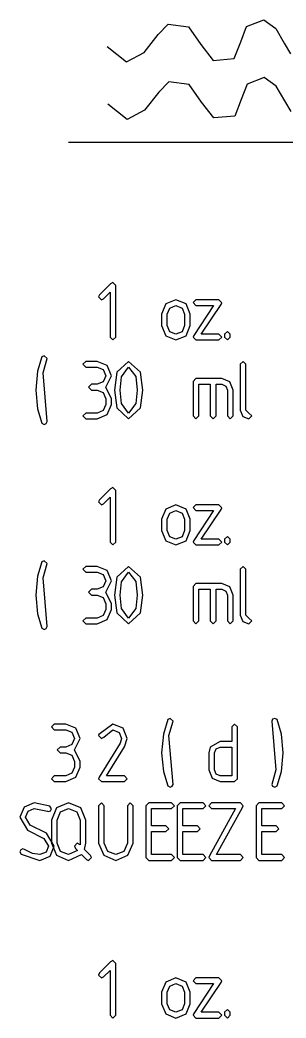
# Model space of a CAD drawing. Header units: metres. Extents: x 0 to 16.5, y 0 to 11.5.
# Drawn here: x 8.658 to 8.893, y 7.931 to 8.81 of the extents above; entities that cross this region are included whole.
import ezdxf

# ---------------------------------------------------------------- set-up
doc = ezdxf.new("R2010")
doc.units = ezdxf.units.M

msp = doc.modelspace()

# ---------------------------------------------------------------- linework, layer by layer
for points in [[(8.73469, 8.78618), (8.75196, 8.77279), (8.76736, 8.78103), (8.77989, 8.79688), (8.78874, 8.80599), (8.80669, 8.80354), (8.81743, 8.78808), (8.82835, 8.77403), (8.84694, 8.77576), (8.85265, 8.79025), (8.85786, 8.80388), (8.87289, 8.80963), (8.88357, 8.80197), (8.89106, 8.78922), (8.89665, 8.77974)], [(8.89719, 8.729), (8.89154, 8.7385), (8.88406, 8.75125), (8.87337, 8.7589), (8.85835, 8.75315), (8.85314, 8.73953), (8.8475, 8.72504), (8.82889, 8.72331), (8.81793, 8.73736), (8.80718, 8.75282), (8.78922, 8.75526), (8.78039, 8.74615), (8.76785, 8.73031), (8.7525, 8.72206), (8.73525, 8.73546)], [(9.28267, 8.5216), (9.04383, 8.70156), (8.70057, 8.70156)]]:
    msp.add_lwpolyline(points)
for points in [[(8.73736, 8.53028), (8.73986, 8.52778), (8.7424, 8.53028), (8.7424, 8.57585), (8.73986, 8.5784), (8.73785, 8.57736), (8.72797, 8.56749), (8.72726, 8.56565), (8.72976, 8.56315), (8.73156, 8.56396), (8.73736, 8.56976), (8.73736, 8.53028)], [(8.78651, 8.53147), (8.79542, 8.52778), (8.80436, 8.53147), (8.80806, 8.54042), (8.80806, 8.55051), (8.80436, 8.55946), (8.79542, 8.56315), (8.78651, 8.55946), (8.78282, 8.55051), (8.78282, 8.54042), (8.78651, 8.53147)], [(8.81114, 8.53179), (8.8106, 8.53022), (8.8131, 8.52778), (8.83333, 8.52778), (8.83583, 8.53028), (8.83333, 8.53282), (8.81788, 8.53282), (8.83539, 8.55908), (8.83583, 8.56054), (8.83333, 8.56315), (8.8131, 8.56315), (8.8106, 8.56065), (8.8131, 8.55817), (8.82872, 8.55817), (8.81114, 8.53179)], [(8.80083, 8.535), (8.79542, 8.53282), (8.79004, 8.535), (8.78782, 8.54042), (8.78782, 8.55051), (8.79004, 8.55593), (8.79542, 8.55817), (8.80083, 8.55593), (8.80306, 8.55051), (8.80306, 8.54042), (8.80083, 8.535)], [(8.83837, 8.53028), (8.84088, 8.52778), (8.84338, 8.53028), (8.84338, 8.53288), (8.84088, 8.53537), (8.83837, 8.53288), (8.83837, 8.53028)], [(8.67822, 8.49881), (8.68181, 8.51144), (8.67919, 8.51394), (8.67708, 8.51281), (8.67333, 8.50017), (8.67171, 8.48367), (8.67333, 8.46712), (8.67708, 8.45449), (8.67919, 8.45329), (8.68104, 8.4541), (8.68181, 8.45583), (8.67822, 8.49881)], [(8.73139, 8.4815), (8.73361, 8.47607), (8.73361, 8.47097), (8.73139, 8.46556), (8.72597, 8.46337), (8.71588, 8.46337), (8.71337, 8.46083), (8.71588, 8.45833), (8.72597, 8.45833), (8.73492, 8.46203), (8.73861, 8.47097), (8.73861, 8.47607), (8.73361, 8.48617), (8.73861, 8.49631), (8.73492, 8.50526), (8.72597, 8.50896), (8.71588, 8.50896), (8.71337, 8.5064), (8.71588, 8.5039), (8.72597, 8.5039), (8.73139, 8.50174), (8.73361, 8.49631), (8.73139, 8.49089), (8.72607, 8.48872), (8.72097, 8.48872), (8.71847, 8.48617), (8.72097, 8.48367), (8.72607, 8.48367), (8.73139, 8.4815)], [(8.76421, 8.49929), (8.75375, 8.50896), (8.74333, 8.49929), (8.74115, 8.48367), (8.74333, 8.46799), (8.75375, 8.45833), (8.76421, 8.46799), (8.76639, 8.48367), (8.76421, 8.49929)], [(8.76004, 8.47174), (8.75375, 8.46337), (8.7475, 8.47174), (8.74615, 8.48367), (8.74756, 8.49544), (8.75375, 8.5039), (8.76004, 8.4955), (8.76139, 8.48367), (8.76004, 8.47174)], [(8.85226, 8.46593), (8.85439, 8.46039), (8.85986, 8.45833), (8.86236, 8.46083), (8.85975, 8.46343), (8.85726, 8.46593), (8.85726, 8.5064), (8.85476, 8.50896), (8.85226, 8.5064), (8.85226, 8.46593)], [(8.81065, 8.49121), (8.81065, 8.46083), (8.81315, 8.45833), (8.81569, 8.46083), (8.81569, 8.48872), (8.82579, 8.48872), (8.82579, 8.46083), (8.82829, 8.45833), (8.83083, 8.46083), (8.83083, 8.48872), (8.83594, 8.48872), (8.83946, 8.48719), (8.84093, 8.48367), (8.84093, 8.46083), (8.84343, 8.45833), (8.84597, 8.46083), (8.84597, 8.48361), (8.84304, 8.49083), (8.83583, 8.49371), (8.81315, 8.49371), (8.81065, 8.49121)], [(8.73736, 8.34972), (8.73986, 8.34722), (8.7424, 8.34972), (8.7424, 8.39529), (8.73986, 8.39785), (8.73785, 8.39681), (8.72797, 8.38693), (8.72726, 8.3851), (8.72976, 8.3826), (8.73156, 8.3834), (8.73736, 8.38921), (8.73736, 8.34972)], [(8.78651, 8.35092), (8.79542, 8.34722), (8.80436, 8.35092), (8.80806, 8.35986), (8.80806, 8.36996), (8.80436, 8.3789), (8.79542, 8.3826), (8.78651, 8.3789), (8.78282, 8.36996), (8.78282, 8.35986), (8.78651, 8.35092)], [(8.80083, 8.35444), (8.79542, 8.35226), (8.79004, 8.35444), (8.78782, 8.35986), (8.78782, 8.36996), (8.79004, 8.37537), (8.79542, 8.37761), (8.80083, 8.37537), (8.80306, 8.36996), (8.80306, 8.35986), (8.80083, 8.35444)], [(8.81114, 8.35124), (8.8106, 8.34967), (8.8131, 8.34722), (8.83333, 8.34722), (8.83583, 8.34972), (8.83333, 8.35226), (8.81788, 8.35226), (8.83539, 8.37853), (8.83583, 8.37999), (8.83333, 8.3826), (8.8131, 8.3826), (8.8106, 8.3801), (8.8131, 8.37761), (8.82872, 8.37761), (8.81114, 8.35124)], [(8.83837, 8.34972), (8.84088, 8.34722), (8.84338, 8.34972), (8.84338, 8.35232), (8.84088, 8.35482), (8.83837, 8.35232), (8.83837, 8.34972)], [(8.67822, 8.31825), (8.68181, 8.33089), (8.67919, 8.33339), (8.67708, 8.33225), (8.67333, 8.31961), (8.67171, 8.30311), (8.67333, 8.28657), (8.67708, 8.27393), (8.67919, 8.27274), (8.68104, 8.27354), (8.68181, 8.27528), (8.67822, 8.31825)], [(8.73139, 8.30094), (8.73361, 8.29551), (8.73361, 8.29042), (8.73139, 8.285), (8.72597, 8.28282), (8.71588, 8.28282), (8.71337, 8.28028), (8.71588, 8.27778), (8.72597, 8.27778), (8.73492, 8.28147), (8.73861, 8.29042), (8.73861, 8.29551), (8.73361, 8.30561), (8.73861, 8.31575), (8.73492, 8.32471), (8.72597, 8.3284), (8.71588, 8.3284), (8.71337, 8.32585), (8.71588, 8.32335), (8.72597, 8.32335), (8.73139, 8.32118), (8.73361, 8.31575), (8.73139, 8.31033), (8.72607, 8.30817), (8.72097, 8.30817), (8.71847, 8.30561), (8.72097, 8.30311), (8.72607, 8.30311), (8.73139, 8.30094)], [(8.76421, 8.31874), (8.75375, 8.3284), (8.74333, 8.31874), (8.74115, 8.30311), (8.74333, 8.28743), (8.75375, 8.27778), (8.76421, 8.28743), (8.76639, 8.30311), (8.76421, 8.31874)], [(8.85226, 8.28537), (8.85439, 8.27983), (8.85986, 8.27778), (8.86236, 8.28028), (8.85975, 8.28288), (8.85726, 8.28537), (8.85726, 8.32585), (8.85476, 8.3284), (8.85226, 8.32585), (8.85226, 8.28537)], [(8.76004, 8.29118), (8.75375, 8.28282), (8.7475, 8.29118), (8.74615, 8.30311), (8.74756, 8.31489), (8.75375, 8.32335), (8.76004, 8.31494), (8.76139, 8.30311), (8.76004, 8.29118)], [(8.81065, 8.31065), (8.81065, 8.28028), (8.81315, 8.27778), (8.81569, 8.28028), (8.81569, 8.30817), (8.82579, 8.30817), (8.82579, 8.28028), (8.82829, 8.27778), (8.83083, 8.28028), (8.83083, 8.30817), (8.83594, 8.30817), (8.83946, 8.30664), (8.84093, 8.30311), (8.84093, 8.28028), (8.84343, 8.27778), (8.84597, 8.28028), (8.84597, 8.30306), (8.84304, 8.31028), (8.83583, 8.31315), (8.81315, 8.31315), (8.81065, 8.31065)], [(8.78933, 8.17936), (8.79292, 8.192), (8.79031, 8.1945), (8.78819, 8.19336), (8.78444, 8.18072), (8.78282, 8.16422), (8.78444, 8.14768), (8.78819, 8.13504), (8.79031, 8.13385), (8.79215, 8.13465), (8.79292, 8.13639), (8.78933, 8.17936)], [(8.88362, 8.14903), (8.88004, 8.13639), (8.88081, 8.13465), (8.8826, 8.13385), (8.88471, 8.13504), (8.88851, 8.14768), (8.89014, 8.16422), (8.88851, 8.18072), (8.88471, 8.19336), (8.8826, 8.1945), (8.88081, 8.19374), (8.88004, 8.192), (8.88362, 8.14903)], [(8.70361, 8.16206), (8.70583, 8.15662), (8.70583, 8.15153), (8.70361, 8.14611), (8.69819, 8.14393), (8.6881, 8.14393), (8.6856, 8.14139), (8.6881, 8.13889), (8.69819, 8.13889), (8.70714, 8.14258), (8.71083, 8.15153), (8.71083, 8.15662), (8.70583, 8.16672), (8.71083, 8.17686), (8.70714, 8.18582), (8.69819, 8.18951), (8.6881, 8.18951), (8.6856, 8.18696), (8.6881, 8.18446), (8.69819, 8.18446), (8.70361, 8.18229), (8.70583, 8.17686), (8.70361, 8.17144), (8.69829, 8.16928), (8.69319, 8.16928), (8.69069, 8.16672), (8.69319, 8.16422), (8.69829, 8.16422), (8.70361, 8.16206)], [(8.72749, 8.18039), (8.72726, 8.17936), (8.72976, 8.17676), (8.73193, 8.17806), (8.73986, 8.18446), (8.74528, 8.18218), (8.7475, 8.17686), (8.74625, 8.17264), (8.72771, 8.14279), (8.72726, 8.14139), (8.72976, 8.13889), (8.75, 8.13889), (8.7525, 8.14139), (8.75, 8.14393), (8.73432, 8.14393), (8.75022, 8.16954), (8.7525, 8.17686), (8.74881, 8.18582), (8.73986, 8.18951), (8.72749, 8.18039)], [(8.82449, 8.14903), (8.82736, 8.14182), (8.83458, 8.13889), (8.84722, 8.13889), (8.84972, 8.14139), (8.84972, 8.18696), (8.84722, 8.18951), (8.84472, 8.18696), (8.84472, 8.17426), (8.83458, 8.17426), (8.82579, 8.16928), (8.82449, 8.16417), (8.82449, 8.14903)], [(8.84472, 8.16928), (8.84472, 8.14393), (8.83458, 8.14393), (8.831, 8.1454), (8.82949, 8.14903), (8.82949, 8.16417), (8.831, 8.16775), (8.83458, 8.16928), (8.84472, 8.16928)], [(8.68115, 8.09332), (8.66699, 8.10058), (8.66282, 8.10742), (8.66504, 8.11274), (8.67042, 8.11501), (8.68201, 8.11268), (8.68306, 8.11242), (8.68485, 8.11313), (8.68565, 8.11496), (8.68408, 8.11729), (8.67042, 8.12007), (8.66151, 8.11638), (8.65782, 8.10742), (8.66461, 8.09614), (8.67893, 8.08882), (8.68317, 8.08208), (8.68093, 8.07667), (8.67551, 8.07449), (8.66878, 8.07557), (8.66178, 8.0791), (8.66032, 8.07958), (8.65858, 8.07878), (8.65782, 8.07704), (8.6589, 8.07493), (8.67551, 8.06944), (8.68446, 8.07314), (8.68815, 8.08208), (8.68115, 8.09332)], [(8.71658, 8.07021), (8.71843, 8.06944), (8.72097, 8.07189), (8.72011, 8.07379), (8.71485, 8.079), (8.71593, 8.08458), (8.71593, 8.10482), (8.71153, 8.11556), (8.70079, 8.12007), (8.69006, 8.11556), (8.6856, 8.10493), (8.6856, 8.08469), (8.69006, 8.07389), (8.70074, 8.06944), (8.71208, 8.0746), (8.71658, 8.07021)], [(8.70074, 8.07449), (8.69353, 8.07736), (8.6906, 8.08458), (8.6906, 8.10493), (8.69358, 8.11214), (8.70079, 8.11501), (8.70796, 8.11214), (8.71094, 8.10493), (8.71094, 8.08458), (8.71083, 8.08317), (8.70839, 8.08453), (8.70589, 8.08197), (8.70682, 8.07986), (8.70856, 8.07818), (8.70074, 8.07449)], [(8.7551, 8.12007), (8.75261, 8.11751), (8.75261, 8.08458), (8.74963, 8.07736), (8.74246, 8.07449), (8.73525, 8.07736), (8.73226, 8.08458), (8.73226, 8.11751), (8.72976, 8.12007), (8.72726, 8.11751), (8.72726, 8.08469), (8.73172, 8.07389), (8.74246, 8.06944), (8.75315, 8.07389), (8.7576, 8.08469), (8.7576, 8.11751), (8.7551, 8.12007)], [(8.77143, 8.06944), (8.79167, 8.06944), (8.79417, 8.07194), (8.79167, 8.07449), (8.77393, 8.07449), (8.77393, 8.09478), (8.78663, 8.09478), (8.78917, 8.09728), (8.78663, 8.09983), (8.77393, 8.09983), (8.77393, 8.11501), (8.79167, 8.11501), (8.79417, 8.11751), (8.79167, 8.12007), (8.77143, 8.12007), (8.76893, 8.11751), (8.76893, 8.07194), (8.77143, 8.06944)], [(8.79921, 8.06944), (8.81944, 8.06944), (8.82194, 8.07194), (8.81944, 8.07449), (8.80171, 8.07449), (8.80171, 8.09478), (8.8144, 8.09478), (8.81694, 8.09728), (8.8144, 8.09983), (8.80171, 8.09983), (8.80171, 8.11501), (8.81944, 8.11501), (8.82194, 8.11751), (8.81944, 8.12007), (8.79921, 8.12007), (8.79671, 8.11751), (8.79671, 8.07194), (8.79921, 8.06944)], [(8.85428, 8.116), (8.85482, 8.11751), (8.85232, 8.12007), (8.82699, 8.12007), (8.82449, 8.11751), (8.82699, 8.11501), (8.8481, 8.11501), (8.82503, 8.07346), (8.82449, 8.07194), (8.82699, 8.06944), (8.85232, 8.06944), (8.85482, 8.07194), (8.85232, 8.07449), (8.83128, 8.07449), (8.85428, 8.116)], [(8.86865, 8.06944), (8.88889, 8.06944), (8.89139, 8.07194), (8.88889, 8.07449), (8.87115, 8.07449), (8.87115, 8.09478), (8.88385, 8.09478), (8.88639, 8.09728), (8.88385, 8.09983), (8.87115, 8.09983), (8.87115, 8.11501), (8.88889, 8.11501), (8.89139, 8.11751), (8.88889, 8.12007), (8.86865, 8.12007), (8.86615, 8.11751), (8.86615, 8.07194), (8.86865, 8.06944)], [(8.73736, 7.93306), (8.73986, 7.93056), (8.7424, 7.93306), (8.7424, 7.97862), (8.73986, 7.98118), (8.73785, 7.98014), (8.72797, 7.97026), (8.72726, 7.96843), (8.72976, 7.96593), (8.73156, 7.96674), (8.73736, 7.97254), (8.73736, 7.93306)], [(8.78651, 7.93425), (8.79542, 7.93056), (8.80436, 7.93425), (8.80806, 7.94319), (8.80806, 7.95329), (8.80436, 7.96224), (8.79542, 7.96593), (8.78651, 7.96224), (8.78282, 7.95329), (8.78282, 7.94319), (8.78651, 7.93425)], [(8.81114, 7.93457), (8.8106, 7.933), (8.8131, 7.93056), (8.83333, 7.93056), (8.83583, 7.93306), (8.83333, 7.9356), (8.81788, 7.9356), (8.83539, 7.96186), (8.83583, 7.96332), (8.83333, 7.96593), (8.8131, 7.96593), (8.8106, 7.96343), (8.8131, 7.96094), (8.82872, 7.96094), (8.81114, 7.93457)], [(8.80083, 7.93778), (8.79542, 7.9356), (8.79004, 7.93778), (8.78782, 7.94319), (8.78782, 7.95329), (8.79004, 7.95871), (8.79542, 7.96094), (8.80083, 7.95871), (8.80306, 7.95329), (8.80306, 7.94319), (8.80083, 7.93778)], [(8.83837, 7.93306), (8.84088, 7.93056), (8.84338, 7.93306), (8.84338, 7.93565), (8.84088, 7.93815), (8.83837, 7.93565), (8.83837, 7.93306)]]:
    msp.add_lwpolyline(points, close=True)

doc.saveas('drawing.dxf')
